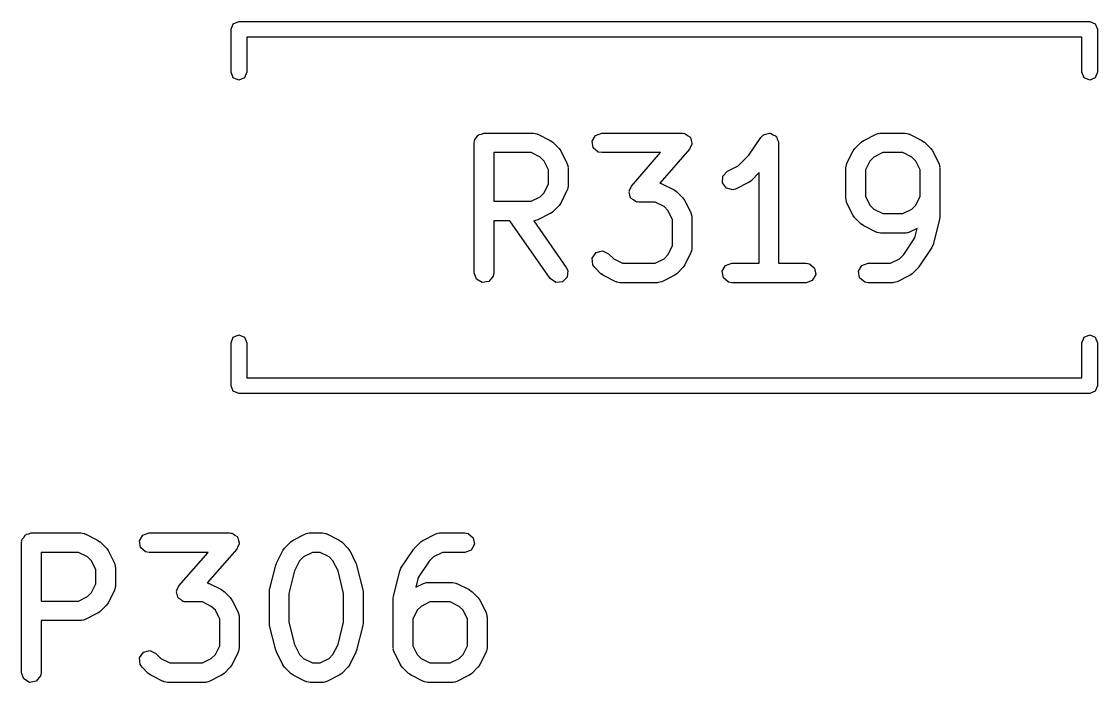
# Model space of a CAD drawing. Extents: x 96 to 185.9, y -128.5 to -80.8.
# Drawn here: x 165.85 to 174.12, y -100.58 to -95.5 of the extents above; entities that cross this region are included whole.
import ezdxf

# ---------------------------------------------------------------- set-up
doc = ezdxf.new("R2010")
doc.units = 0
doc.layers.add('BLACK', color=7, linetype='CONTINUOUS')

msp = doc.modelspace()

# ---------------------------------------------------------------- linework, layer by layer
at = {"layer": 'BLACK', "linetype": 'CONTINUOUS'}
for p, q in [((167.46, -95.5564), (167.477, -95.514)), ((167.477, -95.514), (167.52, -95.4964)), ((167.52, -95.4964), (174.06, -95.4964)), ((174.06, -95.4964), (174.102, -95.514)), ((174.102, -95.514), (174.12, -95.5564)), ((167.46, -95.8864), (167.46, -95.5564)), ((174.12, -95.5564), (174.12, -95.8864)), ((174, -95.6164), (167.58, -95.6164)), ((167.58, -95.6164), (167.58, -95.8864)), ((174, -95.8864), (174, -95.6164)), ((167.477, -95.9288), (167.46, -95.8864)), ((167.52, -95.9464), (167.477, -95.9288)), ((167.562, -95.9288), (167.52, -95.9464)), ((167.58, -95.8864), (167.562, -95.9288)), ((174.017, -95.9288), (174, -95.8864)), ((174.06, -95.9464), (174.017, -95.9288)), ((174.102, -95.9288), (174.06, -95.9464)), ((174.12, -95.8864), (174.102, -95.9288)), ((169.386, -96.3612), (169.404, -96.3546)), ((169.404, -96.3546), (169.785, -96.3546)), ((169.785, -96.3546), (169.811, -96.3591)), ((170.26, -96.3721), (170.309, -96.3546)), ((170.309, -96.3546), (170.928, -96.3546)), ((170.928, -96.3546), (170.939, -96.3565)), ((170.939, -96.3565), (170.942, -96.356)), ((170.942, -96.356), (170.945, -96.3576)), ((171.578, -96.3608), (171.599, -96.3547)), ((171.599, -96.3547), (171.603, -96.3565)), ((171.603, -96.3565), (171.607, -96.3557)), ((171.607, -96.3557), (171.626, -96.3666)), ((172.418, -96.3625), (172.443, -96.3551)), ((172.443, -96.3551), (172.447, -96.3561)), ((172.447, -96.3561), (172.452, -96.3546)), ((172.452, -96.3546), (172.642, -96.3546)), ((172.642, -96.3546), (172.668, -96.3591)), ((169.329, -96.4296), (169.331, -96.4198)), ((169.329, -97.4296), (169.329, -96.4296)), ((169.33, -96.4166), (169.332, -96.4137)), ((169.331, -96.4198), (169.33, -96.4166)), ((169.332, -96.4137), (169.333, -96.4039)), ((169.333, -96.4039), (169.346, -96.389)), ((169.346, -96.389), (169.356, -96.3721)), ((169.356, -96.3721), (169.362, -96.3698)), ((169.362, -96.3698), (169.366, -96.3646)), ((169.366, -96.3646), (169.386, -96.3612)), ((169.811, -96.3591), (169.814, -96.362)), ((169.814, -96.362), (169.818, -96.3625)), ((169.818, -96.3625), (169.914, -96.4101)), ((169.914, -96.4101), (169.932, -96.4235)), ((169.932, -96.4235), (169.933, -96.4242)), ((169.933, -96.4242), (169.981, -96.4718)), ((170.235, -96.4166), (170.26, -96.3721)), ((170.244, -96.4671), (170.235, -96.4166)), ((170.945, -96.3576), (170.953, -96.3591)), ((170.953, -96.3591), (170.969, -96.3721)), ((170.969, -96.3721), (170.986, -96.3826)), ((170.986, -96.3826), (170.988, -96.3882)), ((170.988, -96.3882), (170.993, -96.3921)), ((170.993, -96.3921), (170.996, -96.412)), ((170.996, -96.412), (171.003, -96.4311)), ((171.003, -96.4311), (171.001, -96.4367)), ((171.001, -96.4367), (171.002, -96.4426)), ((171.441, -96.5247), (171.532, -96.388)), ((171.532, -96.388), (171.55, -96.3691)), ((171.55, -96.3691), (171.554, -96.3679)), ((171.554, -96.3679), (171.557, -96.3646)), ((171.557, -96.3646), (171.578, -96.3608)), ((171.626, -96.3666), (171.646, -96.3753)), ((171.646, -96.3753), (171.648, -96.3792)), ((171.648, -96.3792), (171.652, -96.3814)), ((171.652, -96.3814), (171.659, -96.4018)), ((171.659, -96.4018), (171.669, -96.4213)), ((171.669, -96.4213), (171.668, -96.4255)), ((171.668, -96.4255), (171.669, -96.4296)), ((171.669, -96.4296), (171.669, -97.3546)), ((172.256, -96.4718), (172.303, -96.4242)), ((172.303, -96.4242), (172.322, -96.4113)), ((172.322, -96.4113), (172.323, -96.4101)), ((172.323, -96.4101), (172.418, -96.3625)), ((172.668, -96.3591), (172.671, -96.362)), ((172.671, -96.362), (172.676, -96.3625)), ((172.676, -96.3625), (172.771, -96.4101)), ((172.771, -96.4101), (172.789, -96.4235)), ((172.789, -96.4235), (172.79, -96.4242)), ((172.79, -96.4242), (172.838, -96.4718)), ((169.479, -96.5046), (169.479, -96.8784)), ((169.767, -96.5046), (169.479, -96.5046)), ((169.836, -96.5388), (169.767, -96.5046)), ((169.981, -96.4718), (169.994, -96.4902)), ((169.994, -96.4902), (169.995, -96.4913)), ((169.995, -96.4913), (170.042, -96.5865)), ((170.283, -96.5001), (170.244, -96.4671)), ((170.309, -96.5046), (170.283, -96.5001)), ((170.762, -96.5046), (170.309, -96.5046)), ((170.538, -96.7611), (170.762, -96.5046)), ((170.984, -96.479), (170.757, -96.739)), ((170.991, -96.4601), (170.984, -96.479)), ((171.002, -96.4426), (170.991, -96.4601)), ((172.194, -96.5865), (172.242, -96.4913)), ((172.242, -96.4913), (172.255, -96.4733)), ((172.255, -96.4733), (172.256, -96.4718)), ((172.469, -96.5046), (172.401, -96.5388)), ((172.624, -96.5046), (172.469, -96.5046)), ((172.693, -96.5388), (172.624, -96.5046)), ((172.838, -96.4718), (172.851, -96.4902)), ((172.851, -96.4902), (172.852, -96.4913)), ((172.852, -96.4913), (172.9, -96.5865)), ((169.866, -96.5692), (169.836, -96.5388)), ((169.9, -96.6378), (169.866, -96.5692)), ((170.042, -96.5865), (170.05, -96.6115)), ((171.359, -96.606), (171.441, -96.5247)), ((172.186, -96.6201), (172.191, -96.5944)), ((172.191, -96.5944), (172.193, -96.591)), ((172.193, -96.591), (172.194, -96.5865)), ((172.37, -96.5692), (172.336, -96.6378)), ((172.401, -96.5388), (172.37, -96.5692)), ((172.723, -96.5692), (172.693, -96.5388)), ((172.757, -96.6378), (172.723, -96.5692)), ((172.9, -96.5865), (172.907, -96.6115)), ((169.9, -96.7452), (169.9, -96.6378)), ((170.05, -96.6115), (170.049, -96.6158)), ((170.049, -96.6158), (170.05, -96.6201)), ((170.05, -96.6201), (170.05, -96.7629)), ((171.237, -96.7367), (171.24, -96.6855)), ((171.24, -96.6855), (171.275, -96.6482)), ((171.275, -96.6482), (171.359, -96.606)), ((171.519, -96.6583), (171.457, -96.7207)), ((171.519, -97.3546), (171.519, -96.6583)), ((172.186, -96.8582), (172.186, -96.6201)), ((172.336, -96.6378), (172.336, -96.8404)), ((172.757, -96.8404), (172.757, -96.6378)), ((172.907, -96.6115), (172.906, -96.6158)), ((172.906, -96.6158), (172.907, -96.6201)), ((172.907, -96.6201), (172.907, -97.001)), ((169.866, -96.8137), (169.9, -96.7452)), ((170.05, -96.7629), (170.046, -96.7886)), ((170.531, -96.78), (170.538, -96.7611)), ((170.757, -96.739), (170.763, -96.7401)), ((170.763, -96.7401), (170.766, -96.7429)), ((170.766, -96.7429), (170.771, -96.7435)), ((170.771, -96.7435), (170.866, -96.7911)), ((171.267, -96.7779), (171.237, -96.7367)), ((171.437, -96.7348), (171.342, -96.7824)), ((171.439, -96.7336), (171.437, -96.7348)), ((171.457, -96.7207), (171.439, -96.7336)), ((169.767, -96.8784), (169.836, -96.8441)), ((169.836, -96.8441), (169.866, -96.8137)), ((170.042, -96.7965), (169.995, -96.8917)), ((170.043, -96.792), (170.042, -96.7965)), ((170.046, -96.7886), (170.043, -96.792)), ((170.519, -96.809), (170.522, -96.8034)), ((170.526, -96.8281), (170.519, -96.809)), ((170.521, -96.7975), (170.531, -96.78)), ((170.522, -96.8034), (170.521, -96.7975)), ((170.529, -96.848), (170.526, -96.8281)), ((170.534, -96.8519), (170.529, -96.848)), ((170.536, -96.8575), (170.534, -96.8519)), ((170.866, -96.7911), (170.884, -96.8044)), ((170.884, -96.8044), (170.886, -96.8051)), ((170.886, -96.8051), (170.933, -96.8527)), ((170.933, -96.8527), (170.946, -96.8711)), ((171.317, -96.7898), (171.267, -96.7779)), ((171.342, -96.7824), (171.317, -96.7898)), ((172.336, -96.8404), (172.37, -96.909)), ((172.723, -96.909), (172.757, -96.8404)), ((169.479, -96.8784), (169.767, -96.8784)), ((169.981, -96.9112), (169.933, -96.9588)), ((169.995, -96.8917), (169.981, -96.9097)), ((169.981, -96.9097), (169.981, -96.9112)), ((170.553, -96.868), (170.536, -96.8575)), ((170.569, -96.881), (170.553, -96.868)), ((170.577, -96.8825), (170.569, -96.881)), ((170.58, -96.8841), (170.577, -96.8825)), ((170.583, -96.8836), (170.58, -96.8841)), ((170.594, -96.8855), (170.583, -96.8836)), ((170.72, -96.8855), (170.594, -96.8855)), ((170.788, -96.9198), (170.72, -96.8855)), ((170.818, -96.9502), (170.788, -96.9198)), ((170.946, -96.8711), (170.947, -96.8722)), ((170.947, -96.8722), (170.995, -96.9675)), ((172.188, -96.8624), (172.186, -96.8582)), ((172.187, -96.8667), (172.188, -96.8624)), ((172.194, -96.8917), (172.187, -96.8667)), ((172.242, -96.9869), (172.194, -96.8917)), ((172.37, -96.909), (172.401, -96.9394)), ((172.693, -96.9394), (172.723, -96.909)), ((169.914, -96.9729), (169.818, -97.0205)), ((169.915, -96.9717), (169.914, -96.9729)), ((169.933, -96.9588), (169.915, -96.9717)), ((170.853, -97.0187), (170.818, -96.9502)), ((170.853, -97.2214), (170.853, -97.0187)), ((170.995, -96.9675), (171.002, -96.9924)), ((171.002, -96.9924), (171.001, -96.9968)), ((171.001, -96.9968), (171.003, -97.001)), ((171.003, -97.001), (171.003, -97.2391)), ((172.243, -96.9881), (172.242, -96.9869)), ((172.256, -97.0064), (172.243, -96.9881)), ((172.303, -97.054), (172.256, -97.0064)), ((172.401, -96.9394), (172.469, -96.9736)), ((172.469, -96.9736), (172.624, -96.9736)), ((172.624, -96.9736), (172.693, -96.9394)), ((172.907, -97.001), (172.905, -97.0158)), ((172.905, -97.0158), (172.905, -97.0192)), ((169.603, -97.0284), (169.479, -97.0284)), ((169.479, -97.0284), (169.479, -97.4296)), ((169.914, -97.4726), (169.603, -97.0284)), ((169.789, -97.0269), (169.786, -97.028)), ((169.786, -97.028), (170.037, -97.3866)), ((169.793, -97.0279), (169.789, -97.0269)), ((169.818, -97.0205), (169.793, -97.0279)), ((172.305, -97.0547), (172.303, -97.054)), ((172.323, -97.0681), (172.305, -97.0547)), ((172.418, -97.1157), (172.323, -97.0681)), ((172.734, -97.0866), (172.676, -97.1157)), ((172.715, -97.1607), (172.734, -97.0866)), ((172.905, -97.0192), (172.858, -97.2097)), ((172.422, -97.1162), (172.418, -97.1157)), ((172.426, -97.1191), (172.422, -97.1162)), ((172.452, -97.1236), (172.426, -97.1191)), ((172.642, -97.1236), (172.452, -97.1236)), ((172.631, -97.2866), (172.715, -97.1607)), ((172.646, -97.1221), (172.642, -97.1236)), ((172.651, -97.1231), (172.646, -97.1221)), ((172.676, -97.1157), (172.651, -97.1231)), ((170.266, -97.2729), (170.315, -97.2596)), ((170.315, -97.2596), (170.362, -97.2813)), ((170.818, -97.2899), (170.853, -97.2214)), ((170.998, -97.2648), (170.995, -97.2682)), ((171.003, -97.2391), (170.998, -97.2648)), ((172.847, -97.2331), (172.752, -97.3759)), ((172.858, -97.2097), (172.847, -97.2327)), ((172.847, -97.2327), (172.847, -97.2331)), ((170.236, -97.3149), (170.266, -97.2729)), ((170.241, -97.366), (170.236, -97.3149)), ((170.362, -97.2813), (170.401, -97.3203)), ((170.401, -97.3203), (170.469, -97.3546)), ((170.72, -97.3546), (170.788, -97.3203)), ((170.788, -97.3203), (170.818, -97.2899)), ((170.995, -97.2726), (170.947, -97.3679)), ((170.995, -97.2682), (170.995, -97.2726)), ((172.529, -97.3546), (172.598, -97.3203)), ((172.598, -97.3203), (172.631, -97.2866)), ((169.346, -97.4778), (169.329, -97.4296)), ((169.479, -97.4296), (169.474, -97.4552)), ((170.037, -97.3866), (170.048, -97.4102)), ((170.048, -97.4102), (170.043, -97.4613)), ((170.256, -97.3874), (170.241, -97.366)), ((170.303, -97.435), (170.256, -97.3874)), ((170.469, -97.3546), (170.72, -97.3546)), ((170.933, -97.3874), (170.886, -97.435)), ((170.934, -97.3859), (170.933, -97.3874)), ((170.947, -97.3679), (170.934, -97.3859)), ((171.235, -97.4166), (171.26, -97.3721)), ((171.244, -97.4671), (171.235, -97.4166)), ((171.26, -97.3721), (171.309, -97.3546)), ((171.309, -97.3546), (171.519, -97.3546)), ((171.669, -97.3546), (171.88, -97.3546)), ((171.88, -97.3546), (171.906, -97.3591)), ((171.906, -97.3591), (171.945, -97.3921)), ((171.945, -97.3921), (171.954, -97.4426)), ((172.282, -97.4166), (172.308, -97.3721)), ((172.291, -97.4671), (172.282, -97.4166)), ((172.308, -97.3721), (172.356, -97.3546)), ((172.356, -97.3546), (172.529, -97.3546)), ((172.743, -97.3874), (172.695, -97.435)), ((172.744, -97.3842), (172.743, -97.3874)), ((172.752, -97.3759), (172.744, -97.3842)), ((169.391, -97.5034), (169.346, -97.4778)), ((169.441, -97.4945), (169.391, -97.5034)), ((169.474, -97.4552), (169.441, -97.4945)), ((169.956, -97.502), (169.914, -97.4726)), ((170.007, -97.4976), (169.956, -97.502)), ((170.043, -97.4613), (170.007, -97.4976)), ((170.305, -97.4357), (170.303, -97.435)), ((170.323, -97.449), (170.305, -97.4357)), ((170.418, -97.4967), (170.323, -97.449)), ((170.422, -97.4972), (170.418, -97.4967)), ((170.426, -97.5001), (170.422, -97.4972)), ((170.452, -97.5046), (170.426, -97.5001)), ((170.737, -97.5046), (170.452, -97.5046)), ((170.741, -97.503), (170.737, -97.5046)), ((170.746, -97.5041), (170.741, -97.503)), ((170.771, -97.4967), (170.746, -97.5041)), ((170.866, -97.449), (170.771, -97.4967)), ((170.867, -97.4479), (170.866, -97.449)), ((170.886, -97.435), (170.867, -97.4479)), ((171.283, -97.5001), (171.244, -97.4671)), ((171.309, -97.5046), (171.283, -97.5001)), ((171.88, -97.5046), (171.309, -97.5046)), ((171.928, -97.487), (171.88, -97.5046)), ((171.954, -97.4426), (171.928, -97.487)), ((172.331, -97.5001), (172.291, -97.4671)), ((172.356, -97.5046), (172.331, -97.5001)), ((172.547, -97.5046), (172.356, -97.5046)), ((172.551, -97.503), (172.547, -97.5046)), ((172.555, -97.5041), (172.551, -97.503)), ((172.58, -97.4967), (172.555, -97.5041)), ((172.676, -97.449), (172.58, -97.4967)), ((172.677, -97.4479), (172.676, -97.449)), ((172.695, -97.435), (172.677, -97.4479)), ((167.46, -97.9664), (167.477, -97.924)), ((167.477, -97.924), (167.52, -97.9064)), ((167.52, -97.9064), (167.562, -97.924)), ((167.562, -97.924), (167.58, -97.9664)), ((174, -97.9664), (174.017, -97.924)), ((174.017, -97.924), (174.06, -97.9064)), ((174.06, -97.9064), (174.102, -97.924)), ((174.102, -97.924), (174.12, -97.9664)), ((167.46, -98.2964), (167.46, -97.9664)), ((167.58, -97.9664), (167.58, -98.2364)), ((174, -98.2364), (174, -97.9664)), ((174.12, -97.9664), (174.12, -98.2964)), ((167.58, -98.2364), (174, -98.2364)), ((167.477, -98.3388), (167.46, -98.2964)), ((167.52, -98.3564), (167.477, -98.3388)), ((174.102, -98.3388), (174.06, -98.3564)), ((174.12, -98.2964), (174.102, -98.3388)), ((174.06, -98.3564), (167.52, -98.3564)), ((165.849, -99.5028), (165.851, -99.493)), ((165.85, -99.4898), (165.852, -99.4869)), ((165.851, -99.493), (165.85, -99.4898)), ((165.852, -99.4869), (165.854, -99.4771)), ((165.854, -99.4771), (165.866, -99.4622)), ((165.866, -99.4622), (165.876, -99.4453)), ((165.876, -99.4453), (165.882, -99.443)), ((165.882, -99.443), (165.887, -99.4378)), ((165.887, -99.4378), (165.906, -99.4344)), ((165.906, -99.4344), (165.924, -99.4278)), ((165.924, -99.4278), (166.305, -99.4278)), ((166.305, -99.4278), (166.331, -99.4323)), ((166.331, -99.4323), (166.334, -99.4352)), ((166.334, -99.4352), (166.339, -99.4357)), ((166.339, -99.4357), (166.434, -99.4833)), ((166.434, -99.4833), (166.452, -99.4967)), ((166.452, -99.4967), (166.453, -99.4974)), ((166.453, -99.4974), (166.501, -99.545)), ((166.755, -99.4898), (166.781, -99.4453)), ((166.764, -99.5403), (166.755, -99.4898)), ((166.781, -99.4453), (166.829, -99.4278)), ((166.829, -99.4278), (167.448, -99.4278)), ((167.448, -99.4278), (167.459, -99.4297)), ((167.459, -99.4297), (167.462, -99.4292)), ((167.462, -99.4292), (167.465, -99.4308)), ((167.465, -99.4308), (167.474, -99.4323)), ((167.474, -99.4323), (167.489, -99.4453)), ((167.489, -99.4453), (167.506, -99.4558)), ((167.506, -99.4558), (167.508, -99.4614)), ((167.508, -99.4614), (167.513, -99.4653)), ((167.513, -99.4653), (167.516, -99.4852)), ((167.516, -99.4852), (167.523, -99.5043)), ((167.871, -99.545), (167.919, -99.4974)), ((167.919, -99.4974), (167.937, -99.4845)), ((167.937, -99.4845), (167.938, -99.4833)), ((167.938, -99.4833), (168.033, -99.4357)), ((168.033, -99.4357), (168.058, -99.4283)), ((168.058, -99.4283), (168.063, -99.4293)), ((168.063, -99.4293), (168.067, -99.4278)), ((168.067, -99.4278), (168.162, -99.4278)), ((168.162, -99.4278), (168.188, -99.4323)), ((168.188, -99.4323), (168.191, -99.4352)), ((168.191, -99.4352), (168.196, -99.4357)), ((168.196, -99.4357), (168.291, -99.4833)), ((168.291, -99.4833), (168.309, -99.4967)), ((168.309, -99.4967), (168.31, -99.4974)), ((168.31, -99.4974), (168.358, -99.545)), ((168.871, -99.545), (168.919, -99.4974)), ((168.919, -99.4974), (168.937, -99.4845)), ((168.937, -99.4845), (168.938, -99.4833)), ((168.938, -99.4833), (169.033, -99.4357)), ((169.033, -99.4357), (169.058, -99.4283)), ((169.058, -99.4283), (169.063, -99.4293)), ((169.063, -99.4293), (169.067, -99.4278)), ((169.067, -99.4278), (169.257, -99.4278)), ((169.257, -99.4278), (169.283, -99.4323)), ((169.283, -99.4323), (169.322, -99.4653)), ((169.322, -99.4653), (169.331, -99.5158)), ((165.849, -100.503), (165.849, -99.5028)), ((165.999, -99.5778), (165.999, -99.9516)), ((166.287, -99.5778), (165.999, -99.5778)), ((166.356, -99.612), (166.287, -99.5778)), ((166.501, -99.545), (166.514, -99.5634)), ((166.514, -99.5634), (166.515, -99.5645)), ((166.515, -99.5645), (166.563, -99.6597)), ((166.803, -99.5733), (166.764, -99.5403)), ((166.829, -99.5778), (166.803, -99.5733)), ((167.283, -99.5778), (166.829, -99.5778)), ((167.058, -99.8343), (167.283, -99.5778)), ((167.504, -99.5522), (167.277, -99.8122)), ((167.512, -99.5333), (167.504, -99.5522)), ((167.522, -99.5158), (167.512, -99.5333)), ((167.523, -99.5043), (167.521, -99.5099)), ((167.521, -99.5099), (167.522, -99.5158)), ((167.809, -99.6597), (167.857, -99.5645)), ((167.857, -99.5645), (167.87, -99.5465)), ((167.87, -99.5465), (167.871, -99.545)), ((168.085, -99.5778), (168.016, -99.612)), ((168.144, -99.5778), (168.085, -99.5778)), ((168.213, -99.612), (168.144, -99.5778)), ((168.358, -99.545), (168.371, -99.5634)), ((168.371, -99.5634), (168.372, -99.5645)), ((168.372, -99.5645), (168.42, -99.6597)), ((168.766, -99.6993), (168.862, -99.5564)), ((168.862, -99.5564), (168.87, -99.5482)), ((168.87, -99.5482), (168.871, -99.545)), ((169.085, -99.5778), (169.016, -99.612)), ((169.257, -99.5778), (169.085, -99.5778)), ((169.306, -99.5602), (169.257, -99.5778)), ((169.331, -99.5158), (169.306, -99.5602)), ((166.386, -99.6424), (166.356, -99.612)), ((166.421, -99.711), (166.386, -99.6424)), ((166.563, -99.6597), (166.57, -99.6847)), ((167.804, -99.6751), (167.809, -99.6632)), ((167.809, -99.6632), (167.809, -99.6597)), ((167.986, -99.6424), (167.947, -99.7194)), ((168.016, -99.612), (167.986, -99.6424)), ((168.243, -99.6424), (168.213, -99.612)), ((168.282, -99.7194), (168.243, -99.6424)), ((168.42, -99.6597), (168.423, -99.6721)), ((168.982, -99.6458), (168.898, -99.7717)), ((169.016, -99.612), (168.982, -99.6458)), ((166.421, -99.8184), (166.421, -99.711)), ((166.57, -99.6847), (166.569, -99.689)), ((166.569, -99.689), (166.571, -99.6933)), ((166.571, -99.6933), (166.571, -99.8361)), ((167.756, -99.8655), (167.804, -99.6751)), ((167.947, -99.7194), (167.904, -99.893)), ((168.325, -99.893), (168.282, -99.7194)), ((168.423, -99.6721), (168.425, -99.6751)), ((168.425, -99.6751), (168.473, -99.8655)), ((168.708, -99.9132), (168.756, -99.7227)), ((168.756, -99.7227), (168.766, -99.6997)), ((168.766, -99.6997), (168.766, -99.6993)), ((166.386, -99.8869), (166.421, -99.8184)), ((167.277, -99.8122), (167.283, -99.8133)), ((167.283, -99.8133), (167.286, -99.8161)), ((167.286, -99.8161), (167.291, -99.8167)), ((167.291, -99.8167), (167.386, -99.8643)), ((168.898, -99.7717), (168.88, -99.8458)), ((168.88, -99.8458), (168.938, -99.8167)), ((168.938, -99.8167), (168.963, -99.8092)), ((168.963, -99.8092), (168.967, -99.8103)), ((168.967, -99.8103), (168.972, -99.8087)), ((168.972, -99.8087), (169.162, -99.8087)), ((169.162, -99.8087), (169.188, -99.8133)), ((169.188, -99.8133), (169.191, -99.8161)), ((169.191, -99.8161), (169.196, -99.8167)), ((169.196, -99.8167), (169.291, -99.8643)), ((166.356, -99.9173), (166.386, -99.8869)), ((166.563, -99.8697), (166.515, -99.9649)), ((166.566, -99.8618), (166.563, -99.8652)), ((166.563, -99.8652), (166.563, -99.8697)), ((166.571, -99.8361), (166.566, -99.8618)), ((167.04, -99.8822), (167.042, -99.8766)), ((167.046, -99.9013), (167.04, -99.8822)), ((167.041, -99.8707), (167.051, -99.8532)), ((167.042, -99.8766), (167.041, -99.8707)), ((167.05, -99.9212), (167.046, -99.9013)), ((167.051, -99.8532), (167.058, -99.8343)), ((167.386, -99.8643), (167.404, -99.8776)), ((167.404, -99.8776), (167.406, -99.8783)), ((167.406, -99.8783), (167.453, -99.9259)), ((167.754, -99.8837), (167.756, -99.869)), ((167.754, -100.122), (167.754, -99.8837)), ((167.756, -99.869), (167.756, -99.8655)), ((167.904, -99.893), (167.904, -100.113)), ((168.325, -100.113), (168.325, -99.893)), ((168.473, -99.8655), (168.474, -99.8805)), ((168.474, -99.8805), (168.475, -99.8837)), ((168.475, -99.8837), (168.475, -100.122)), ((168.709, -99.9166), (168.708, -99.9132)), ((169.291, -99.8643), (169.309, -99.8776)), ((169.309, -99.8776), (169.31, -99.8783)), ((169.31, -99.8783), (169.358, -99.9259)), ((165.999, -99.9516), (166.287, -99.9516)), ((166.287, -99.9516), (166.356, -99.9173)), ((166.501, -99.9844), (166.453, -100.032)), ((166.502, -99.9829), (166.501, -99.9844)), ((166.515, -99.9649), (166.502, -99.9829)), ((167.054, -99.9251), (167.05, -99.9212)), ((167.056, -99.9307), (167.054, -99.9251)), ((167.073, -99.9412), (167.056, -99.9307)), ((167.089, -99.9542), (167.073, -99.9412)), ((167.097, -99.9557), (167.089, -99.9542)), ((167.1, -99.9573), (167.097, -99.9557)), ((167.103, -99.9568), (167.1, -99.9573)), ((167.115, -99.9587), (167.103, -99.9568)), ((167.24, -99.9587), (167.115, -99.9587)), ((167.308, -99.993), (167.24, -99.9587)), ((167.339, -100.023), (167.308, -99.993)), ((167.453, -99.9259), (167.466, -99.9443)), ((167.466, -99.9443), (167.467, -99.9454)), ((167.467, -99.9454), (167.515, -100.041)), ((168.706, -99.9314), (168.709, -99.9166)), ((168.706, -100.312), (168.706, -99.9314)), ((168.921, -99.993), (168.89, -100.023)), ((168.989, -99.9587), (168.921, -99.993)), ((169.144, -99.9587), (168.989, -99.9587)), ((169.213, -99.993), (169.144, -99.9587)), ((169.243, -100.023), (169.213, -99.993)), ((169.358, -99.9259), (169.371, -99.9443)), ((169.371, -99.9443), (169.372, -99.9454)), ((169.372, -99.9454), (169.42, -100.041)), ((166.434, -100.046), (166.339, -100.094)), ((166.435, -100.045), (166.434, -100.046)), ((166.453, -100.032), (166.435, -100.045)), ((167.373, -100.092), (167.339, -100.023)), ((167.515, -100.041), (167.522, -100.066)), ((167.522, -100.066), (167.521, -100.07)), ((167.521, -100.07), (167.523, -100.074)), ((167.523, -100.074), (167.523, -100.312)), ((168.89, -100.023), (168.856, -100.092)), ((169.278, -100.092), (169.243, -100.023)), ((169.42, -100.041), (169.427, -100.066)), ((169.427, -100.066), (169.426, -100.07)), ((169.426, -100.07), (169.428, -100.074)), ((169.428, -100.074), (169.428, -100.312)), ((166.305, -100.102), (165.999, -100.102)), ((165.999, -100.102), (165.999, -100.503)), ((166.309, -100.1), (166.305, -100.102)), ((166.314, -100.101), (166.309, -100.1)), ((166.339, -100.094), (166.314, -100.101)), ((167.373, -100.295), (167.373, -100.092)), ((167.755, -100.125), (167.754, -100.122)), ((167.756, -100.14), (167.755, -100.125)), ((167.804, -100.33), (167.756, -100.14)), ((167.904, -100.113), (167.947, -100.286)), ((168.282, -100.286), (168.325, -100.113)), ((168.473, -100.14), (168.425, -100.33)), ((168.475, -100.122), (168.473, -100.137)), ((168.473, -100.137), (168.473, -100.14)), ((168.856, -100.092), (168.856, -100.295)), ((169.278, -100.295), (169.278, -100.092)), ((167.339, -100.363), (167.373, -100.295)), ((167.523, -100.312), (167.518, -100.338)), ((167.947, -100.286), (167.986, -100.363)), ((168.243, -100.363), (168.282, -100.286)), ((168.708, -100.317), (168.706, -100.312)), ((168.707, -100.321), (168.708, -100.317)), ((168.714, -100.346), (168.707, -100.321)), ((168.856, -100.295), (168.89, -100.363)), ((169.243, -100.363), (169.278, -100.295)), ((169.428, -100.312), (169.423, -100.338)), ((166.756, -100.388), (166.786, -100.346)), ((166.761, -100.439), (166.756, -100.388)), ((166.786, -100.346), (166.835, -100.333)), ((166.835, -100.333), (166.882, -100.355)), ((166.882, -100.355), (166.921, -100.394)), ((166.921, -100.394), (166.989, -100.428)), ((167.24, -100.428), (167.308, -100.394)), ((167.308, -100.394), (167.339, -100.363)), ((167.515, -100.346), (167.467, -100.441)), ((167.518, -100.338), (167.515, -100.341)), ((167.515, -100.341), (167.515, -100.346)), ((167.806, -100.333), (167.804, -100.33)), ((167.809, -100.346), (167.806, -100.333)), ((167.857, -100.441), (167.809, -100.346)), ((167.986, -100.363), (168.016, -100.394)), ((168.016, -100.394), (168.085, -100.428)), ((168.144, -100.428), (168.213, -100.394)), ((168.213, -100.394), (168.243, -100.363)), ((168.42, -100.346), (168.372, -100.441)), ((168.425, -100.33), (168.42, -100.342)), ((168.42, -100.342), (168.42, -100.346)), ((168.762, -100.441), (168.714, -100.346)), ((168.89, -100.363), (168.921, -100.394)), ((168.921, -100.394), (168.989, -100.428)), ((169.144, -100.428), (169.213, -100.394)), ((169.213, -100.394), (169.243, -100.363)), ((169.42, -100.346), (169.372, -100.441)), ((169.423, -100.338), (169.42, -100.341)), ((169.42, -100.341), (169.42, -100.346)), ((166.776, -100.461), (166.761, -100.439)), ((166.823, -100.508), (166.776, -100.461)), ((166.989, -100.428), (167.24, -100.428)), ((167.453, -100.461), (167.406, -100.508)), ((167.454, -100.459), (167.453, -100.461)), ((167.467, -100.441), (167.454, -100.459)), ((167.858, -100.442), (167.857, -100.441)), ((167.871, -100.461), (167.858, -100.442)), ((167.919, -100.508), (167.871, -100.461)), ((168.085, -100.428), (168.144, -100.428)), ((168.358, -100.461), (168.31, -100.508)), ((168.359, -100.459), (168.358, -100.461)), ((168.372, -100.441), (168.359, -100.459)), ((168.763, -100.442), (168.762, -100.441)), ((168.776, -100.461), (168.763, -100.442)), ((168.823, -100.508), (168.776, -100.461)), ((168.989, -100.428), (169.144, -100.428)), ((169.358, -100.461), (169.31, -100.508)), ((169.359, -100.459), (169.358, -100.461)), ((169.372, -100.441), (169.359, -100.459)), ((165.867, -100.551), (165.849, -100.503)), ((165.911, -100.577), (165.867, -100.551)), ((165.962, -100.568), (165.911, -100.577)), ((165.995, -100.528), (165.962, -100.568)), ((165.999, -100.503), (165.995, -100.528)), ((166.825, -100.509), (166.823, -100.508)), ((166.843, -100.522), (166.825, -100.509)), ((166.938, -100.57), (166.843, -100.522)), ((166.943, -100.57), (166.938, -100.57)), ((166.946, -100.573), (166.943, -100.57)), ((166.972, -100.578), (166.946, -100.573)), ((167.291, -100.57), (167.266, -100.577)), ((167.386, -100.522), (167.291, -100.57)), ((167.387, -100.521), (167.386, -100.522)), ((167.406, -100.508), (167.387, -100.521)), ((167.92, -100.509), (167.919, -100.508)), ((167.938, -100.522), (167.92, -100.509)), ((168.033, -100.57), (167.938, -100.522)), ((168.038, -100.57), (168.033, -100.57)), ((168.041, -100.573), (168.038, -100.57)), ((168.067, -100.578), (168.041, -100.573)), ((168.196, -100.57), (168.171, -100.577)), ((168.291, -100.522), (168.196, -100.57)), ((168.292, -100.521), (168.291, -100.522)), ((168.31, -100.508), (168.292, -100.521)), ((168.825, -100.509), (168.823, -100.508)), ((168.843, -100.522), (168.825, -100.509)), ((168.938, -100.57), (168.843, -100.522)), ((168.943, -100.57), (168.938, -100.57)), ((168.946, -100.573), (168.943, -100.57)), ((168.972, -100.578), (168.946, -100.573)), ((169.196, -100.57), (169.171, -100.577)), ((169.291, -100.522), (169.196, -100.57)), ((169.292, -100.521), (169.291, -100.522)), ((169.31, -100.508), (169.292, -100.521)), ((167.257, -100.578), (166.972, -100.578)), ((167.262, -100.576), (167.257, -100.578)), ((167.266, -100.577), (167.262, -100.576)), ((168.162, -100.578), (168.067, -100.578)), ((168.166, -100.576), (168.162, -100.578)), ((168.171, -100.577), (168.166, -100.576)), ((169.162, -100.578), (168.972, -100.578)), ((169.166, -100.576), (169.162, -100.578)), ((169.171, -100.577), (169.166, -100.576))]:
    msp.add_line(p, q, dxfattribs=at)

doc.saveas('drawing.dxf')
